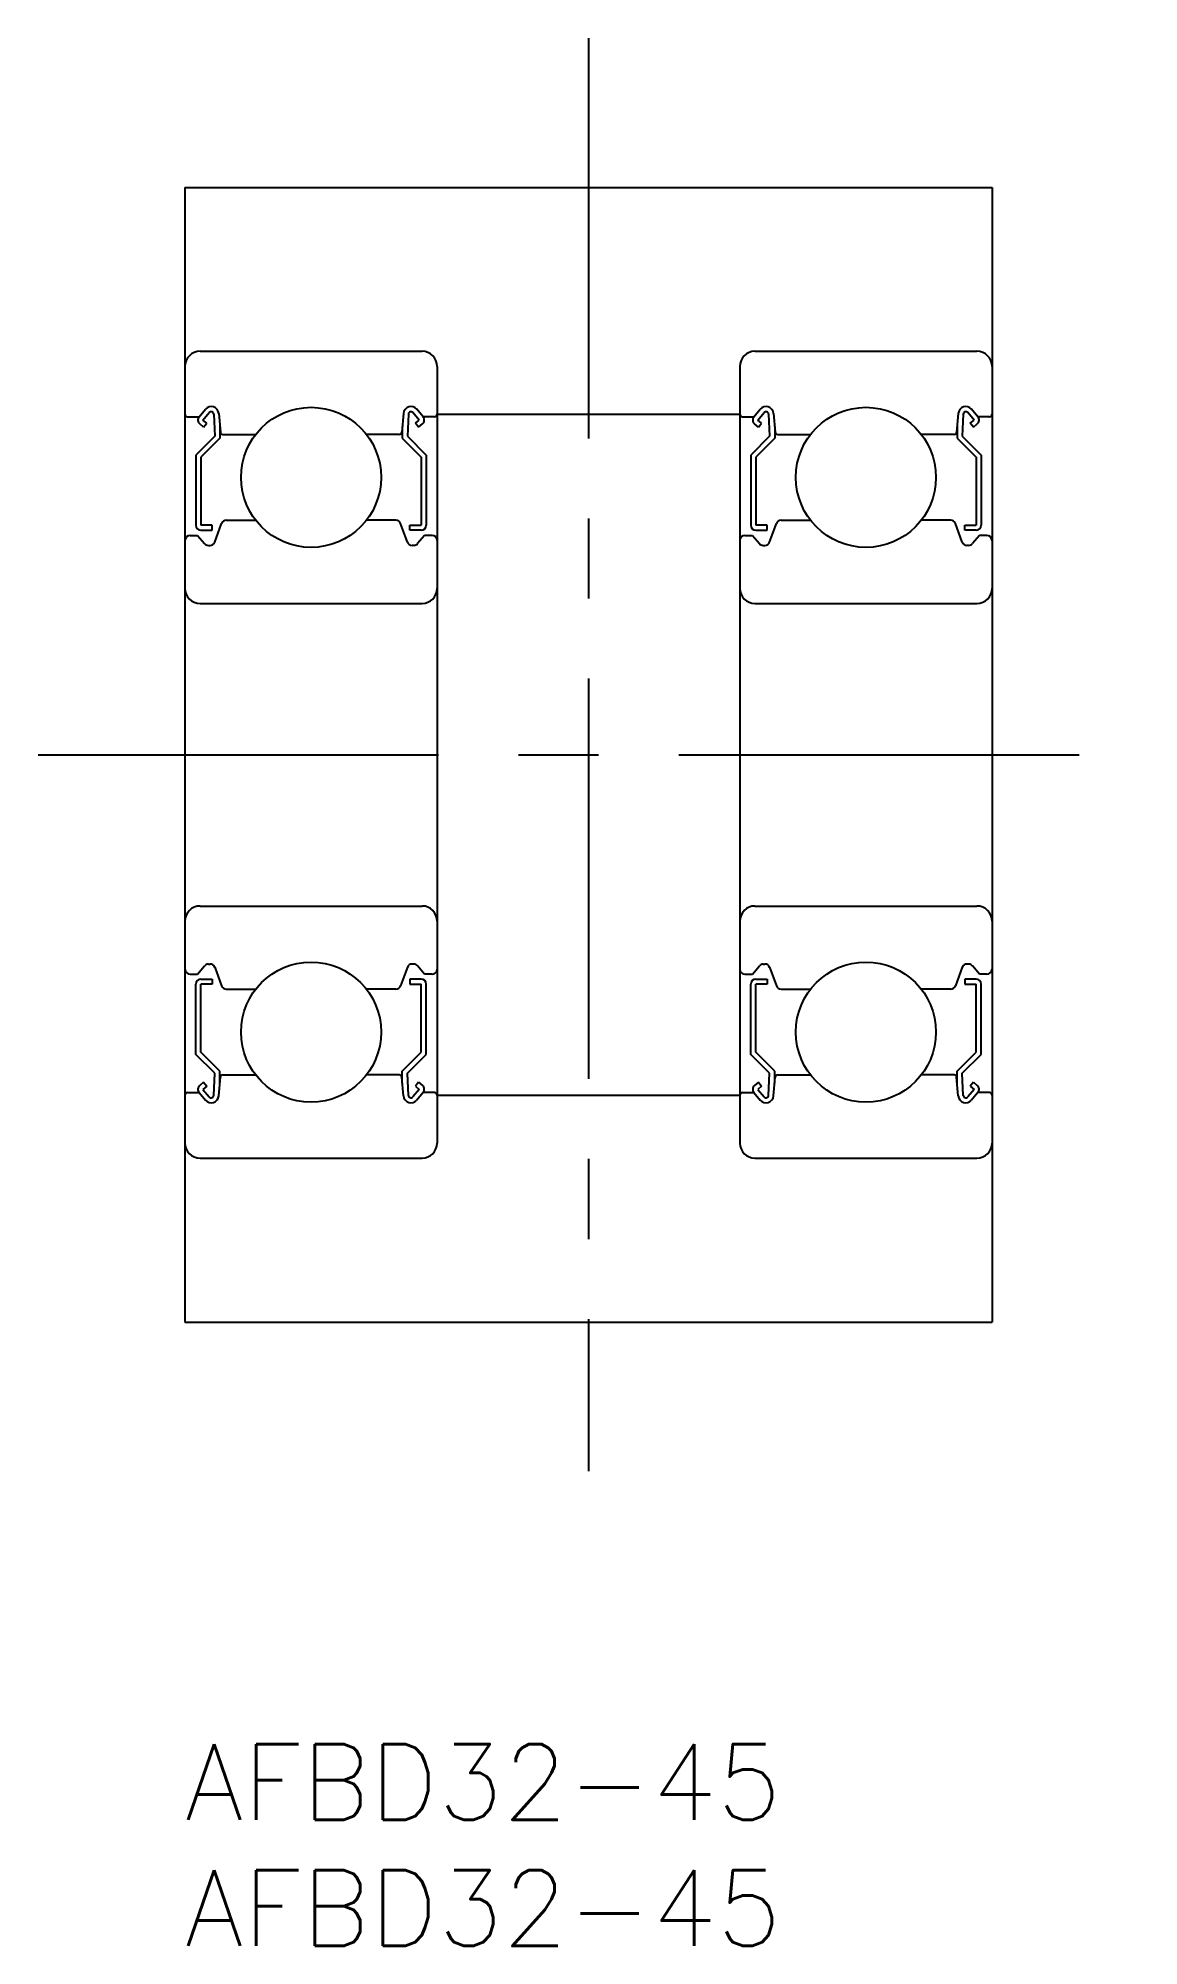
# Model space of a CAD drawing. Extents: x -5.8 to 37.8, y -8 to 67.7.
import ezdxf

# ---------------------------------------------------------------- set-up
doc = ezdxf.new("R2010")
doc.units = 0
doc.header["$LTSCALE"] = 0.5
doc.linetypes.add('CENTER', pattern=[50.8, 31.75, -6.35, 6.35, -6.35])
doc.layers.get('0').update_dxf_attribs({"linetype": 'CONTINUOUS'})
doc.layers.add('CENTER', color=1, linetype='CENTER')
doc.styles.get("Standard").update_dxf_attribs({"font": 'txt.shx', "height": 3, "bigfont": 'bigfont.shx'})

# ---------------------------------------------------------------- blocks, each defined once
blk = doc.blocks.new('*U8')
at = {"color": 7, "linetype": 'CONTINUOUS'}
blk.add_text('AFBD32-45', height=3, dxfattribs=at).set_placement((0, -3))
blk = doc.blocks.new('*U9')
at = {"color": 7, "linetype": 'CONTINUOUS'}
blk.add_text('AFBD32-45', height=3, dxfattribs=at).set_placement((0, -8))

msp = doc.modelspace()

# ---------------------------------------------------------------- linework, layer by layer
at = {"color": 7, "linetype": 'CONTINUOUS'}
for p, q in [((0, 61.737), (32, 61.737)), ((0, 61.737), (0, 16.737)), ((32, 61.737), (32, 16.737)), ((0.6, 55.237), (9.4, 55.237)), ((22.6, 55.237), (31.4, 55.237)), ((10, 54.637), (10, 23.837)), ((22, 54.637), (22, 23.837)), ((0.1, 52.637), (0.56, 52.637)), ((0.56, 52.637), (0.81, 52.935)), ((0.738, 52.227), (0.585, 52.355)), ((0.713, 52.508), (0.963, 52.807)), ((0.866, 52.38), (0.713, 52.508)), ((0.738, 52.227), (0.866, 52.38)), ((1.14, 52.747), (1.183, 51.87)), ((1.338, 52.768), (1.403, 52.029)), ((1.383, 52.257), (1.383, 51.787)), ((8.662, 52.768), (8.597, 52.029)), ((8.617, 52.257), (8.617, 51.787)), ((8.86, 52.747), (8.817, 51.87)), ((9.287, 52.508), (9.037, 52.807)), ((9.134, 52.38), (9.287, 52.508)), ((9.262, 52.227), (9.134, 52.38)), ((9.44, 52.637), (9.19, 52.935)), ((9.262, 52.227), (9.415, 52.355)), ((9.9, 52.637), (9.44, 52.637)), ((10, 52.737), (22, 52.737)), ((22.1, 52.637), (22.56, 52.637)), ((22.56, 52.637), (22.81, 52.935)), ((22.738, 52.227), (22.585, 52.355)), ((22.713, 52.508), (22.963, 52.807)), ((22.866, 52.38), (22.713, 52.508)), ((22.738, 52.227), (22.866, 52.38)), ((23.14, 52.747), (23.183, 51.87)), ((23.338, 52.768), (23.403, 52.029)), ((23.383, 52.257), (23.383, 51.787)), ((30.662, 52.768), (30.597, 52.029)), ((30.617, 52.257), (30.617, 51.787)), ((30.86, 52.747), (30.817, 51.87)), ((31.287, 52.508), (31.037, 52.807)), ((31.134, 52.38), (31.287, 52.508)), ((31.262, 52.227), (31.134, 52.38)), ((31.44, 52.637), (31.19, 52.935)), ((31.262, 52.227), (31.415, 52.355)), ((31.9, 52.637), (31.44, 52.637)), ((1.183, 51.87), (0.433, 51.12)), ((1.383, 51.787), (0.633, 51.037)), ((1.503, 51.937), (2.803, 51.937)), ((8.497, 51.937), (7.197, 51.937)), ((8.617, 51.787), (9.367, 51.037)), ((8.817, 51.87), (9.567, 51.12)), ((23.183, 51.87), (22.433, 51.12)), ((23.383, 51.787), (22.633, 51.037)), ((23.503, 51.937), (24.803, 51.937)), ((30.497, 51.937), (29.197, 51.937)), ((30.617, 51.787), (31.367, 51.037)), ((30.817, 51.87), (31.567, 51.12)), ((0.433, 51.12), (0.433, 48.337)), ((0.633, 51.037), (0.633, 48.337)), ((9.367, 51.037), (9.367, 48.337)), ((9.567, 51.12), (9.567, 48.337)), ((22.433, 51.12), (22.433, 48.337)), ((22.633, 51.037), (22.633, 48.337)), ((31.367, 51.037), (31.367, 48.337)), ((31.567, 51.12), (31.567, 48.337)), ((1.638, 48.537), (2.803, 48.537)), ((8.362, 48.537), (7.197, 48.537)), ((23.638, 48.537), (24.803, 48.537)), ((30.362, 48.537), (29.197, 48.537)), ((0.2, 47.937), (0.5, 47.937)), ((0.5, 47.937), (0.776, 47.609)), ((1.083, 48.337), (0.633, 48.337)), ((0.633, 48.137), (1.083, 48.137)), ((1.083, 48.137), (1.083, 48.337)), ((1.182, 47.669), (1.45, 48.406)), ((8.818, 47.669), (8.55, 48.406)), ((8.917, 48.337), (9.367, 48.337)), ((8.917, 48.137), (8.917, 48.337)), ((9.367, 48.137), (8.917, 48.137)), ((9.5, 47.937), (9.224, 47.609)), ((9.8, 47.937), (9.5, 47.937)), ((22.2, 47.937), (22.5, 47.937)), ((22.5, 47.937), (22.776, 47.609)), ((23.083, 48.337), (22.633, 48.337)), ((22.633, 48.137), (23.083, 48.137)), ((23.083, 48.137), (23.083, 48.337)), ((23.182, 47.669), (23.45, 48.406)), ((30.818, 47.669), (30.55, 48.406)), ((30.917, 48.337), (31.367, 48.337)), ((30.917, 48.137), (30.917, 48.337)), ((31.367, 48.137), (30.917, 48.137)), ((31.5, 47.937), (31.224, 47.609)), ((31.8, 47.937), (31.5, 47.937)), ((0.929, 47.537), (0.994, 47.537)), ((9.071, 47.537), (9.006, 47.537)), ((22.929, 47.537), (22.994, 47.537)), ((31.071, 47.537), (31.006, 47.537)), ((0.6, 45.237), (9.4, 45.237)), ((22.6, 45.237), (31.4, 45.237)), ((0.6, 33.237), (9.4, 33.237)), ((22.6, 33.237), (31.4, 33.237)), ((0.2, 30.537), (0.5, 30.537)), ((0.5, 30.537), (0.776, 30.866)), ((0.633, 30.337), (1.083, 30.337)), ((0.929, 30.937), (0.994, 30.937)), ((1.083, 30.337), (1.083, 30.137)), ((1.182, 30.806), (1.45, 30.069)), ((8.818, 30.806), (8.55, 30.069)), ((9.367, 30.337), (8.917, 30.337)), ((8.917, 30.337), (8.917, 30.137)), ((9.071, 30.937), (9.006, 30.937)), ((9.5, 30.537), (9.224, 30.866)), ((9.8, 30.537), (9.5, 30.537)), ((22.2, 30.537), (22.5, 30.537)), ((22.5, 30.537), (22.776, 30.866)), ((22.633, 30.337), (23.083, 30.337)), ((22.929, 30.937), (22.994, 30.937)), ((23.083, 30.337), (23.083, 30.137)), ((23.182, 30.806), (23.45, 30.069)), ((30.818, 30.806), (30.55, 30.069)), ((31.367, 30.337), (30.917, 30.337)), ((30.917, 30.337), (30.917, 30.137)), ((31.071, 30.937), (31.006, 30.937)), ((31.5, 30.537), (31.224, 30.866)), ((31.8, 30.537), (31.5, 30.537)), ((0.433, 27.354), (0.433, 30.137)), ((0.633, 27.437), (0.633, 30.137)), ((1.083, 30.137), (0.633, 30.137)), ((1.638, 29.937), (2.803, 29.937)), ((8.362, 29.937), (7.197, 29.937)), ((8.917, 30.137), (9.367, 30.137)), ((9.367, 27.437), (9.367, 30.137)), ((9.567, 27.354), (9.567, 30.137)), ((22.433, 27.354), (22.433, 30.137)), ((22.633, 27.437), (22.633, 30.137)), ((23.083, 30.137), (22.633, 30.137)), ((23.638, 29.937), (24.803, 29.937)), ((30.362, 29.937), (29.197, 29.937)), ((30.917, 30.137), (31.367, 30.137)), ((31.367, 27.437), (31.367, 30.137)), ((31.567, 27.354), (31.567, 30.137)), ((1.183, 26.604), (0.433, 27.354)), ((1.383, 26.687), (0.633, 27.437)), ((8.617, 26.687), (9.367, 27.437)), ((8.817, 26.604), (9.567, 27.354)), ((23.183, 26.604), (22.433, 27.354)), ((23.383, 26.687), (22.633, 27.437)), ((30.617, 26.687), (31.367, 27.437)), ((30.817, 26.604), (31.567, 27.354)), ((1.14, 25.727), (1.183, 26.604)), ((1.383, 26.217), (1.383, 26.687)), ((1.503, 26.537), (2.803, 26.537)), ((8.497, 26.537), (7.197, 26.537)), ((8.617, 26.217), (8.617, 26.687)), ((8.86, 25.727), (8.817, 26.604)), ((23.14, 25.727), (23.183, 26.604)), ((23.383, 26.217), (23.383, 26.687)), ((23.503, 26.537), (24.803, 26.537)), ((30.497, 26.537), (29.197, 26.537)), ((30.617, 26.217), (30.617, 26.687)), ((30.86, 25.727), (30.817, 26.604)), ((0.1, 25.837), (0.56, 25.837)), ((0.56, 25.837), (0.81, 25.54)), ((0.738, 26.247), (0.585, 26.119)), ((0.866, 26.094), (0.713, 25.966)), ((0.713, 25.966), (0.963, 25.668)), ((0.738, 26.247), (0.866, 26.094)), ((1.338, 25.707), (1.403, 26.446)), ((8.662, 25.707), (8.597, 26.446)), ((9.287, 25.966), (9.037, 25.668)), ((9.262, 26.247), (9.134, 26.094)), ((9.134, 26.094), (9.287, 25.966)), ((9.44, 25.837), (9.19, 25.54)), ((9.262, 26.247), (9.415, 26.119)), ((9.9, 25.837), (9.44, 25.837)), ((10, 25.737), (22, 25.737)), ((22.1, 25.837), (22.56, 25.837)), ((22.56, 25.837), (22.81, 25.54)), ((22.738, 26.247), (22.585, 26.119)), ((22.866, 26.094), (22.713, 25.966)), ((22.713, 25.966), (22.963, 25.668)), ((22.738, 26.247), (22.866, 26.094)), ((23.338, 25.707), (23.403, 26.446)), ((30.662, 25.707), (30.597, 26.446)), ((31.287, 25.966), (31.037, 25.668)), ((31.262, 26.247), (31.134, 26.094)), ((31.134, 26.094), (31.287, 25.966)), ((31.44, 25.837), (31.19, 25.54)), ((31.262, 26.247), (31.415, 26.119)), ((31.9, 25.837), (31.44, 25.837)), ((0.6, 23.237), (9.4, 23.237)), ((22.6, 23.237), (31.4, 23.237)), ((0, 16.737), (32, 16.737))]:
    msp.add_line(p, q, dxfattribs=at)
for centre in [(5, 50.237), (5, 50.237), (27, 50.237), (27, 50.237), (5, 28.237), (5, 28.237), (27, 28.237), (27, 28.237)]:
    msp.add_circle(centre, 2.778, dxfattribs=at)
for centre, radius, start, end in [((0.6, 54.637), 0.6, 90, 180), ((9.4, 54.637), 0.6, 0, 90), ((22.6, 54.637), 0.6, 90, 180), ((31.4, 54.637), 0.6, 0, 90), ((1.039, 52.742), 0.3, 4.99683, 140.00119), ((8.961, 52.742), 0.3, 39.99881, 175.00317), ((23.039, 52.742), 0.3, 4.99683, 140.00119), ((30.961, 52.742), 0.3, 39.99881, 175.00317), ((0.1, 52.737), 0.1, 180, 270), ((0.713, 52.509), 0.2, 140.00119, 230.08703), ((1.04, 52.742), 0.1, 2.81979, 140.00022), ((8.96, 52.742), 0.1, 39.99978, 177.18021), ((9.287, 52.509), 0.2, 309.91297, 39.99881), ((9.9, 52.737), 0.1, 270, 0), ((22.1, 52.737), 0.1, 180, 270), ((22.713, 52.509), 0.2, 140.00119, 230.08703), ((23.04, 52.742), 0.1, 2.81979, 140.00022), ((30.96, 52.742), 0.1, 39.99978, 177.18021), ((31.287, 52.509), 0.2, 309.91297, 39.99881), ((31.9, 52.737), 0.1, 270, 0), ((1.503, 52.037), 0.1, 184.99683, 270), ((8.497, 52.037), 0.1, 270, 355.00317), ((23.503, 52.037), 0.1, 184.99683, 270), ((30.497, 52.037), 0.1, 270, 355.00317), ((1.638, 48.337), 0.2, 90, 159.99165), ((8.362, 48.337), 0.2, 20.00835, 90), ((23.638, 48.337), 0.2, 90, 159.99165), ((30.362, 48.337), 0.2, 20.00835, 90), ((0.2, 47.737), 0.2, 90, 180), ((0.633, 48.337), 0.2, 180, 270), ((0.994, 47.737), 0.2, 270, 339.99165), ((9.006, 47.737), 0.2, 200.00835, 270), ((9.367, 48.337), 0.2, 270, 0), ((9.8, 47.737), 0.2, 0, 90), ((22.2, 47.737), 0.2, 90, 180), ((22.633, 48.337), 0.2, 180, 270), ((22.994, 47.737), 0.2, 270, 339.99165), ((31.006, 47.737), 0.2, 200.00835, 270), ((31.367, 48.337), 0.2, 270, 0), ((31.8, 47.737), 0.2, 0, 90), ((0.929, 47.737), 0.2, 219.9952, 270), ((9.071, 47.737), 0.2, 270, 320.0048), ((22.929, 47.737), 0.2, 219.9952, 270), ((31.071, 47.737), 0.2, 270, 320.0048), ((0.6, 45.837), 0.6, 180, 270), ((9.4, 45.837), 0.6, 270, 0), ((22.6, 45.837), 0.6, 180, 270), ((31.4, 45.837), 0.6, 270, 0), ((0.6, 32.637), 0.6, 90, 180), ((9.4, 32.637), 0.6, 0, 90), ((22.6, 32.637), 0.6, 90, 180), ((31.4, 32.637), 0.6, 0, 90), ((0.2, 30.737), 0.2, 180, 270), ((0.633, 30.137), 0.2, 90, 180), ((0.929, 30.737), 0.2, 90, 140.0048), ((0.994, 30.737), 0.2, 20.00835, 90), ((9.006, 30.737), 0.2, 90, 159.99165), ((9.071, 30.737), 0.2, 39.9952, 90), ((9.367, 30.137), 0.2, 0, 90), ((9.8, 30.737), 0.2, 270, 0), ((22.2, 30.737), 0.2, 180, 270), ((22.633, 30.137), 0.2, 90, 180), ((22.929, 30.737), 0.2, 90, 140.0048), ((22.994, 30.737), 0.2, 20.00835, 90), ((31.006, 30.737), 0.2, 90, 159.99165), ((31.071, 30.737), 0.2, 39.9952, 90), ((31.367, 30.137), 0.2, 0, 90), ((31.8, 30.737), 0.2, 270, 0), ((1.638, 30.137), 0.2, 200.00835, 270), ((8.362, 30.137), 0.2, 270, 339.99165), ((23.638, 30.137), 0.2, 200.00835, 270), ((30.362, 30.137), 0.2, 270, 339.99165), ((1.503, 26.437), 0.1, 90, 175.00317), ((8.497, 26.437), 0.1, 4.99683, 90), ((23.503, 26.437), 0.1, 90, 175.00317), ((30.497, 26.437), 0.1, 4.99683, 90), ((0.1, 25.737), 0.1, 90, 180), ((0.713, 25.966), 0.2, 129.91297, 219.99881), ((1.04, 25.732), 0.1, 219.99978, 357.18021), ((8.96, 25.732), 0.1, 182.81979, 320.00022), ((9.287, 25.966), 0.2, 320.00119, 50.08703), ((9.9, 25.737), 0.1, 0, 90), ((22.1, 25.737), 0.1, 90, 180), ((22.713, 25.966), 0.2, 129.91297, 219.99881), ((23.04, 25.732), 0.1, 219.99978, 357.18021), ((30.96, 25.732), 0.1, 182.81979, 320.00022), ((31.287, 25.966), 0.2, 320.00119, 50.08703), ((31.9, 25.737), 0.1, 0, 90), ((1.039, 25.733), 0.3, 219.99881, 355.00317), ((8.961, 25.733), 0.3, 184.99683, 320.00119), ((23.039, 25.733), 0.3, 219.99881, 355.00317), ((30.961, 25.733), 0.3, 184.99683, 320.00119), ((0.6, 23.837), 0.6, 180, 270), ((9.4, 23.837), 0.6, 270, 0), ((22.6, 23.837), 0.6, 180, 270), ((31.4, 23.837), 0.6, 270, 0)]:
    msp.add_arc(centre, radius, start, end, dxfattribs=at)
at = {"layer": 'CENTER', "color": 1, "linetype": 'CENTER'}
for p, q in [((16, 67.655), (16, 10.82)), ((-5.822, 39.237), (37.822, 39.237))]:
    msp.add_line(p, q, dxfattribs=at)

# ---------------------------------------------------------------- block references
at = {"color": 7, "linetype": 'CONTINUOUS'}
for name in ['*U8', '*U9']:
    msp.add_blockref(name, (0, 0), dxfattribs=at)

doc.saveas('drawing.dxf')
